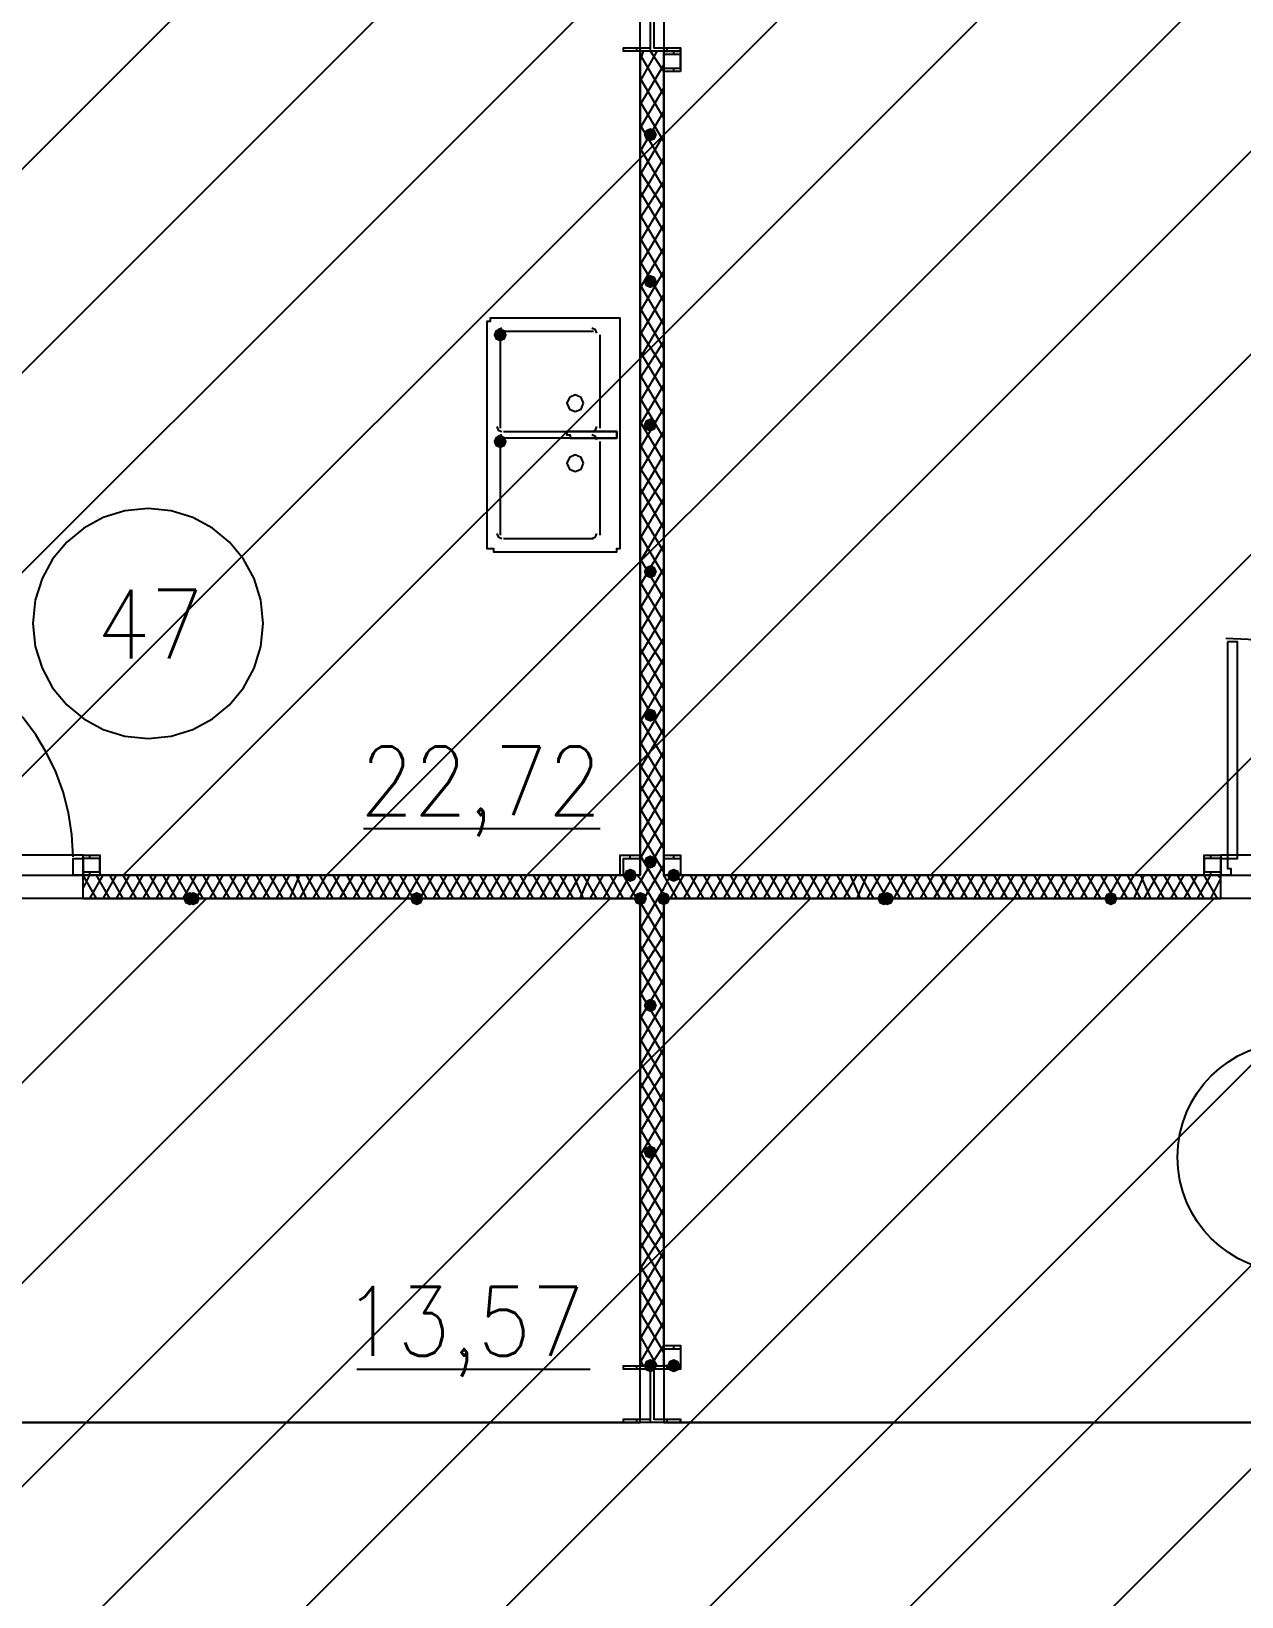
# Model space of a CAD drawing. Header units: millimetres. Extents: x 0 to 420, y 0 to 297.
# Drawn here: x 335.85 to 351.21, y 179.99 to 199.86 of the extents above; entities that cross this region are included whole.
import ezdxf

# ---------------------------------------------------------------- set-up
doc = ezdxf.new("R2010")
doc.units = ezdxf.units.MM
doc.layers.get('0').update_dxf_attribs({"linetype": 'CONTINUOUS'})
doc.styles.get("Standard").update_dxf_attribs({"font": 'STANDARD'})

msp = doc.modelspace()

# ---------------------------------------------------------------- hatches: boundary and pattern name
at = {"true_color": 0x000007}
for points in [[(343.789, 198.543333), (343.764129, 198.483537), (343.704333, 198.458667), (343.644537, 198.483537), (343.619667, 198.543333), (343.644537, 198.603129), (343.704333, 198.628), (343.764129, 198.603129)], [(343.789, 196.680667), (343.764129, 196.620871), (343.704333, 196.596), (343.644537, 196.620871), (343.619667, 196.680667), (343.644537, 196.740462), (343.704333, 196.765333), (343.764129, 196.740463)], [(341.884, 196.003333), (341.859129, 195.943537), (341.799333, 195.918667), (341.739537, 195.943537), (341.714667, 196.003333), (341.739537, 196.063129), (341.799333, 196.088), (341.859129, 196.063129)], [(343.789, 194.860333), (343.764129, 194.800537), (343.704333, 194.775667), (343.644537, 194.800537), (343.619667, 194.860333), (343.644537, 194.920129), (343.704333, 194.945), (343.764129, 194.920129)], [(341.884, 194.648667), (341.859129, 194.588871), (341.799333, 194.564), (341.739537, 194.588871), (341.714667, 194.648667), (341.739537, 194.708462), (341.799333, 194.733333), (341.859129, 194.708463)], [(343.789, 192.997667), (343.764129, 192.937871), (343.704333, 192.913), (343.644537, 192.937871), (343.619667, 192.997667), (343.644537, 193.057462), (343.704333, 193.082333), (343.764129, 193.057463)], [(343.789, 191.177333), (343.764129, 191.117537), (343.704333, 191.092667), (343.644537, 191.117537), (343.619667, 191.177333), (343.644537, 191.237129), (343.704333, 191.262), (343.764129, 191.237129)], [(343.789, 189.314667), (343.764129, 189.254871), (343.704333, 189.23), (343.644537, 189.254871), (343.619667, 189.314667), (343.644537, 189.374462), (343.704333, 189.399333), (343.764129, 189.374463)], [(343.535, 189.145333), (343.510129, 189.085537), (343.450333, 189.060667), (343.390538, 189.085537), (343.365667, 189.145333), (343.390537, 189.205129), (343.450333, 189.23), (343.510129, 189.205129)], [(344.085333, 189.145333), (344.060462, 189.085537), (344.000667, 189.060667), (343.940871, 189.085537), (343.916, 189.145333), (343.940871, 189.205129), (344.000667, 189.23), (344.060462, 189.205129)], [(343.789, 187.494333), (343.764129, 187.434537), (343.704333, 187.409667), (343.644537, 187.434537), (343.619667, 187.494333), (343.644537, 187.554129), (343.704333, 187.579), (343.764129, 187.554129)], [(343.789, 185.631667), (343.764129, 185.571871), (343.704333, 185.547), (343.644537, 185.571871), (343.619667, 185.631667), (343.644537, 185.691462), (343.704333, 185.716333), (343.764129, 185.691463)], [(343.789, 182.922333), (343.764129, 182.862537), (343.704333, 182.837667), (343.644537, 182.862537), (343.619667, 182.922333), (343.644537, 182.982129), (343.704333, 183.007), (343.764129, 182.982129)], [(344.085333, 182.922333), (344.060462, 182.862537), (344.000667, 182.837667), (343.940871, 182.862537), (343.916, 182.922333), (343.940871, 182.982129), (344.000667, 183.007), (344.060462, 182.982129)]]:
    msp.add_hatch(color=0, dxfattribs=at).paths.add_polyline_path(points, flags=0)
at = {"true_color": 0x0000fe}
for points in [[(337.947, 188.849), (337.922129, 188.789204), (337.862333, 188.764333), (337.802538, 188.789204), (337.777667, 188.849), (337.802537, 188.908796), (337.862333, 188.933667), (337.922129, 188.908796)], [(337.989333, 188.849), (337.964462, 188.789204), (337.904667, 188.764333), (337.844871, 188.789204), (337.82, 188.849), (337.844871, 188.908796), (337.904667, 188.933667), (337.964462, 188.908796)], [(340.825667, 188.849), (340.800796, 188.789204), (340.741, 188.764333), (340.681204, 188.789204), (340.656333, 188.849), (340.681204, 188.908796), (340.741, 188.933667), (340.800796, 188.908796)], [(340.825667, 188.849), (340.800796, 188.789204), (340.741, 188.764333), (340.681204, 188.789204), (340.656333, 188.849), (340.681204, 188.908796), (340.741, 188.933667), (340.800796, 188.908796)], [(343.662, 188.849), (343.637129, 188.789204), (343.577333, 188.764333), (343.517538, 188.789204), (343.492667, 188.849), (343.517537, 188.908796), (343.577333, 188.933667), (343.637129, 188.908796)], [(343.958333, 188.849), (343.933463, 188.789204), (343.873667, 188.764333), (343.813871, 188.789204), (343.789, 188.849), (343.813871, 188.908796), (343.873667, 188.933667), (343.933462, 188.908796)], [(343.958333, 188.849), (343.933463, 188.789204), (343.873667, 188.764333), (343.813871, 188.789204), (343.789, 188.849), (343.813871, 188.908796), (343.873667, 188.933667), (343.933462, 188.908796)], [(346.752333, 188.849), (346.727462, 188.789204), (346.667667, 188.764333), (346.607871, 188.789204), (346.583, 188.849), (346.607871, 188.908796), (346.667667, 188.933667), (346.727462, 188.908796)], [(346.794667, 188.849), (346.769796, 188.789204), (346.71, 188.764333), (346.650204, 188.789204), (346.625333, 188.849), (346.650204, 188.908796), (346.71, 188.933667), (346.769796, 188.908796)], [(349.631, 188.849), (349.606129, 188.789204), (349.546333, 188.764333), (349.486537, 188.789204), (349.461667, 188.849), (349.486537, 188.908796), (349.546333, 188.933667), (349.606129, 188.908796)]]:
    msp.add_hatch(color=0, dxfattribs=at).paths.add_polyline_path(points, flags=0)
at = {"true_color": 0x000007}
h = msp.add_hatch(color=0, dxfattribs=at)
h.paths.add_polyline_path([(336.507667, 188.849), (343.577333, 188.849)], flags=0)
h.paths.add_polyline_path([(343.577333, 188.849), (336.507667, 188.849)], flags=0)
h = msp.add_hatch(color=0, dxfattribs=at)
h.paths.add_polyline_path([(343.873667, 188.849), (350.943333, 188.849)], flags=0)
h.paths.add_polyline_path([(350.943333, 188.849), (343.873667, 188.849)], flags=0)

# ---------------------------------------------------------------- linework, layer by layer
at = {"color": 0, "true_color": 0x000006}
for points in [[(326.771, 189.145333), (372.702667, 235.076999)], [(329.353334, 189.145333), (375.285, 235.076999)], [(331.893334, 189.145333), (377.825, 235.076999)], [(334.475667, 189.145333), (380.407333, 235.076999)], [(337.015667, 189.145333), (382.947333, 235.076999)], [(339.598, 189.145333), (385.529667, 235.076999)], [(342.138, 189.145333), (388.069667, 235.076999)], [(344.720334, 189.145333), (390.440333, 234.907666)], [(347.260334, 189.145333), (390.440333, 232.325332)], [(349.842667, 189.145333), (390.440333, 229.785332)]]:
    msp.add_lwpolyline(points, dxfattribs=at)
at = {"color": 0, "true_color": 0x000007}
for points in [[(326.474667, 200.321333), (326.474667, 189.145333), (343.577333, 189.145333), (343.577333, 200.321333)], [(344.085333, 199.601667), (343.365667, 199.601667), (343.365667, 199.644), (343.704333, 199.644), (343.704333, 200.279), (343.365667, 200.279), (343.365667, 200.321333), (344.085333, 200.321333), (344.085333, 200.279), (343.746667, 200.279), (343.746667, 199.644), (344.085333, 199.644)], [(360.976333, 200.321333), (343.873667, 200.321333), (343.873667, 189.145333), (360.976333, 189.145333)], [(344.085333, 199.347667), (343.873667, 199.347667), (343.873667, 199.601667), (344.085333, 199.601667)], [(344.085333, 199.39), (344.085333, 199.559333), (343.873667, 199.559333), (343.873667, 199.39)], [(341.63, 196.130333), (341.63, 193.336333), (341.63, 193.294), (341.672333, 193.294), (341.714667, 193.294), (341.714667, 193.251667), (343.281, 193.251667), (343.281, 193.294), (343.323333, 193.294), (343.323333, 193.336333), (343.323333, 196.130333), (343.323333, 196.172667), (343.323333, 196.215), (343.281, 196.215), (341.714667, 196.215), (341.672333, 196.215), (341.672333, 196.172667), (341.63, 196.172667)], [(342.857667, 195.1355), (342.826673, 195.21034), (342.751833, 195.241333), (342.676993, 195.21034), (342.646, 195.1355), (342.676993, 195.06066), (342.751833, 195.029667), (342.826673, 195.06066)], [(342.688333, 194.775667), (342.646, 194.775667), (342.646, 194.733333), (342.688333, 194.733333), (342.688333, 194.691), (343.238667, 194.691), (343.281, 194.691), (343.281, 194.733333), (343.281, 194.775667), (343.238667, 194.775667)], [(342.984667, 194.775667), (343.111667, 194.775667)], [(342.984667, 194.691), (343.111667, 194.691)], [(343.111667, 194.775667), (343.238667, 194.775667), (343.281, 194.775667), (343.281, 194.733333), (343.281, 194.691), (343.238667, 194.691), (343.111667, 194.691), (343.281, 194.691), (343.281, 194.775667)], [(342.857667, 194.3735), (342.826673, 194.44834), (342.751833, 194.479333), (342.676993, 194.44834), (342.646, 194.3735), (342.676993, 194.29866), (342.751833, 194.267667), (342.826673, 194.29866)], [(351.028, 192.108667), (351.028, 189.357), (351.155, 189.357), (351.155, 192.108667)], [(336.380667, 189.145333), (336.380667, 189.23), (336.380667, 189.357), (336.507667, 189.357), (336.507667, 189.145333)], [(336.719333, 189.145333), (336.507667, 189.145333), (336.507667, 189.399333), (336.719333, 189.399333)], [(336.719333, 189.187667), (336.719333, 189.357), (336.507667, 189.357), (336.507667, 189.187667)], [(343.577333, 189.145333), (343.365667, 189.145333), (343.365667, 189.357), (343.577333, 189.357), (343.577333, 189.145333), (343.323333, 189.145333), (343.323333, 189.399333), (343.577333, 189.399333)], [(344.085333, 189.145333), (343.873667, 189.145333), (343.873667, 189.357), (344.085333, 189.357), (344.085333, 189.145333), (343.873667, 189.145333), (343.873667, 189.399333), (344.085333, 189.399333)], [(350.943333, 189.145333), (350.731667, 189.145333), (350.731667, 189.399333), (350.943333, 189.399333)], [(350.943333, 189.187667), (350.943333, 189.357), (350.731667, 189.357), (350.731667, 189.187667)], [(350.943333, 189.145333), (350.943333, 189.357), (351.028, 189.357), (351.028, 189.23), (351.070333, 189.23), (351.070333, 189.145333)], [(336.507667, 188.849), (343.577333, 188.849)], [(343.577333, 188.849), (336.507667, 188.849)], [(336.507667, 188.849), (343.577333, 188.849), (336.507667, 188.849), (343.577333, 188.849)], [(343.873667, 188.849), (350.943333, 188.849)], [(350.943333, 188.849), (343.873667, 188.849)], [(350.943333, 188.849), (343.873667, 188.849)], [(350.943333, 188.849), (343.873667, 188.849)], [(344.085333, 182.922333), (343.873667, 182.922333), (343.873667, 183.134), (344.085333, 183.134), (344.085333, 182.922333), (343.873667, 182.922333), (343.873667, 183.176333), (344.085333, 183.176333)], [(344.085333, 182.202667), (343.365667, 182.202667), (343.365667, 182.245), (343.704333, 182.245), (343.704333, 182.88), (343.365667, 182.88), (343.365667, 182.922333), (344.085333, 182.922333), (344.085333, 182.88), (343.746667, 182.88), (343.746667, 182.245), (344.085333, 182.245)]]:
    msp.add_lwpolyline(points, close=True, dxfattribs=at)
for points in [[(343.704333, 199.601667), (343.704333, 200.321333)], [(343.365667, 199.601667), (343.365667, 199.644)], [(343.535, 199.601667), (343.535, 199.644)], [(343.916, 199.601667), (343.916, 199.644)], [(344.085333, 199.601667), (344.085333, 199.644)], [(343.577333, 199.474667), (343.619667, 199.601667)], [(343.577333, 199.220667), (343.789, 199.601667)], [(343.873667, 189.145333), (343.873667, 199.601667), (343.577333, 199.601667), (343.577333, 189.145333)], [(343.873667, 199.051333), (343.577333, 199.559333)], [(343.873667, 199.347667), (343.704333, 199.601667)], [(344.000667, 199.559333), (344.000667, 199.601667)], [(343.577333, 198.924333), (343.873667, 199.432333)], [(343.873667, 198.755), (343.577333, 199.263)], [(344.000667, 199.347667), (344.000667, 199.39)], [(343.577333, 198.628), (343.873667, 199.136)], [(343.873667, 198.458667), (343.577333, 198.966667)], [(343.577333, 198.331667), (343.873667, 198.839667)], [(343.873667, 198.162333), (343.577333, 198.670333)], [(343.577333, 198.035333), (343.873667, 198.543333)], [(343.873667, 197.866), (343.577333, 198.374)], [(343.577333, 197.739), (343.873667, 198.247)], [(343.873667, 197.612), (343.577333, 198.077667)], [(343.577333, 197.485), (343.873667, 197.950667)], [(343.873667, 197.315667), (343.577333, 197.823667)], [(343.577333, 197.188667), (343.873667, 197.696667)], [(343.873667, 197.019333), (343.577333, 197.527333)], [(343.577333, 196.892333), (343.873667, 197.400333)], [(343.873667, 196.723), (343.577333, 197.231)], [(343.577333, 196.596), (343.873667, 197.104)], [(343.873667, 196.426667), (343.577333, 196.934667)], [(343.577333, 196.299667), (343.873667, 196.807667)], [(343.873667, 196.130333), (343.577333, 196.638333)], [(343.577333, 196.003333), (343.873667, 196.511333)], [(343.873667, 195.834), (343.577333, 196.342)], [(341.8205, 196.088), (341.775605, 196.069394), (341.757, 196.0245)], [(343.027, 196.0245), (343.008394, 196.069394), (342.9635, 196.088)], [(343.577333, 195.707), (343.873667, 196.215)], [(341.799333, 196.003333), (341.799333, 194.818)], [(342.984667, 196.045667), (341.841667, 196.045667)], [(343.069333, 194.818), (343.069333, 196.003333)], [(343.873667, 195.58), (343.577333, 196.045667)], [(343.577333, 195.453), (343.873667, 195.918667)], [(343.873667, 195.283667), (343.577333, 195.791667)], [(343.577333, 195.156667), (343.873667, 195.664667)], [(343.873667, 194.987333), (343.577333, 195.495333)], [(343.577333, 194.860333), (343.873667, 195.368333)], [(343.873667, 194.691), (343.577333, 195.199)], [(343.577333, 194.564), (343.873667, 195.072)], [(343.873667, 194.394667), (343.577333, 194.902667)], [(341.757, 194.839167), (341.775605, 194.794272), (341.8205, 194.775667)], [(341.8205, 194.733333), (341.775605, 194.714728), (341.757, 194.669833)], [(341.841667, 194.775667), (342.984667, 194.775667)], [(342.984667, 194.691), (341.841667, 194.691)], [(342.9635, 194.775667), (343.008394, 194.794272), (343.027, 194.839167)], [(343.027, 194.669833), (343.008394, 194.714728), (342.9635, 194.733333)], [(343.577333, 194.267667), (343.873667, 194.775667)], [(341.799333, 194.648667), (341.799333, 193.463333)], [(343.069333, 193.463333), (343.069333, 194.648667)], [(343.873667, 194.098333), (343.577333, 194.606333)], [(343.577333, 193.971333), (343.873667, 194.479333)], [(343.873667, 193.844333), (343.577333, 194.31)], [(343.577333, 193.717333), (343.873667, 194.183)], [(343.873667, 193.548), (343.577333, 194.056)], [(343.577333, 193.421), (343.873667, 193.929)], [(338.793667, 192.3415), (338.763995, 192.635844), (338.678894, 192.909996), (338.544238, 193.158083), (338.365899, 193.374232), (338.149749, 193.552572), (337.901662, 193.687228), (337.62751, 193.772328), (337.333167, 193.802), (337.038823, 193.772328), (336.764671, 193.687228), (336.516584, 193.552572), (336.300434, 193.374232), (336.122095, 193.158083), (335.987439, 192.909996), (335.902339, 192.635844), (335.872667, 192.3415)], [(343.873667, 193.251667), (343.577333, 193.759667)], [(341.757, 193.4845), (341.775605, 193.439605), (341.8205, 193.421)], [(342.9635, 193.421), (343.008394, 193.439605), (343.027, 193.4845)], [(343.577333, 193.124667), (343.873667, 193.632667)], [(341.841667, 193.421), (342.984667, 193.421)], [(343.873667, 192.955333), (343.577333, 193.463333)], [(343.577333, 192.828333), (343.873667, 193.336333)], [(343.873667, 192.659), (343.577333, 193.167)], [(343.577333, 192.532), (343.873667, 193.04)], [(343.873667, 192.362667), (343.577333, 192.870667)], [(343.577333, 192.235667), (343.873667, 192.743667)], [(343.873667, 192.066333), (343.577333, 192.574333)], [(335.872667, 192.3415), (335.902339, 192.047156), (335.987439, 191.773004), (336.122095, 191.524917), (336.300434, 191.308768), (336.516584, 191.130428), (336.764671, 190.995772), (337.038823, 190.910672), (337.333167, 190.881), (337.62751, 190.910672), (337.901662, 190.995772), (338.149749, 191.130428), (338.365899, 191.308768), (338.544238, 191.524917), (338.678894, 191.773004), (338.763995, 192.047156), (338.793667, 192.3415)], [(343.577333, 191.939333), (343.873667, 192.447333)], [(336.380667, 189.378167), (336.366351, 189.661675), (336.324333, 189.936994), (336.256007, 190.202728), (336.162766, 190.457485), (336.046004, 190.69987), (335.907114, 190.928491), (335.747491, 191.141952), (335.568528, 191.338861), (335.371619, 191.517824), (335.158157, 191.677448), (334.929537, 191.816337), (334.687151, 191.933099), (334.432395, 192.02634), (334.16666, 192.094666), (333.891342, 192.136684), (333.607833, 192.151)], [(343.873667, 191.812333), (343.577333, 192.278)], [(343.577333, 191.685333), (343.873667, 192.151)], [(353.779667, 189.378167), (353.765351, 189.661675), (353.723333, 189.936994), (353.655007, 190.202728), (353.561766, 190.457485), (353.445004, 190.69987), (353.306114, 190.928491), (353.146491, 191.141952), (352.967528, 191.338861), (352.770619, 191.517824), (352.557157, 191.677448), (352.328537, 191.816337), (352.086151, 191.933099), (351.831395, 192.02634), (351.56566, 192.094666), (351.290342, 192.136684), (351.006833, 192.151)], [(343.873667, 191.516), (343.577333, 192.024)], [(343.577333, 191.389), (343.873667, 191.897)], [(343.873667, 191.219667), (343.577333, 191.727667)], [(343.577333, 191.092667), (343.873667, 191.600667)], [(343.873667, 190.923333), (343.577333, 191.431333)], [(343.577333, 190.796333), (343.873667, 191.304333)], [(343.873667, 190.627), (343.577333, 191.135)], [(343.577333, 190.5), (343.873667, 191.008)], [(343.873667, 190.330667), (343.577333, 190.838667)], [(343.577333, 190.203667), (343.873667, 190.711667)], [(343.873667, 190.076667), (343.577333, 190.542333)], [(343.577333, 189.949667), (343.873667, 190.415333)], [(343.873667, 189.780333), (343.577333, 190.288333)], [(343.577333, 189.653333), (343.873667, 190.161333)], [(343.873667, 189.484), (343.577333, 189.992)], [(340.063667, 189.738), (343.069333, 189.738)], [(343.577333, 189.357), (343.873667, 189.865)], [(343.873667, 189.187667), (343.577333, 189.695667)], [(343.577333, 189.060667), (343.873667, 189.568667)], [(336.507667, 189.272333), (336.507667, 189.399333), (335.026, 189.399333)], [(336.592333, 189.357), (336.592333, 189.399333)], [(343.450333, 189.357), (343.450333, 189.399333)], [(343.873667, 188.891333), (343.577333, 189.399333)], [(344.000667, 189.357), (344.000667, 189.399333)], [(350.816333, 189.357), (350.816333, 189.399333)], [(352.425, 189.399333), (350.943333, 189.399333), (350.943333, 189.272333)], [(335.026, 189.145333), (336.507667, 189.145333), (336.507667, 189.272333)], [(336.507667, 188.976), (336.592333, 189.145333)], [(336.677, 188.849), (336.507667, 189.145333)], [(336.507667, 188.849), (336.507667, 189.145333)], [(336.507667, 188.849), (336.507667, 189.145333)], [(343.577333, 189.145333), (336.507667, 189.145333)], [(336.592333, 189.145333), (336.592333, 189.187667)], [(336.592333, 188.849), (336.761667, 189.145333)], [(336.846333, 188.849), (336.677, 189.145333)], [(336.761667, 188.849), (336.931, 189.145333)], [(337.015667, 188.849), (336.846333, 189.145333)], [(336.931, 188.849), (337.100333, 189.145333)], [(337.185, 188.849), (337.015667, 189.145333)], [(337.100333, 188.849), (337.269667, 189.145333)], [(337.354333, 188.849), (337.185, 189.145333)], [(337.269667, 188.849), (337.439, 189.145333)], [(337.523667, 188.849), (337.354333, 189.145333)], [(337.439, 188.849), (337.608333, 189.145333)], [(337.693, 188.849), (337.523667, 189.145333)], [(337.608333, 188.849), (337.777667, 189.145333)], [(337.862333, 188.849), (337.693, 189.145333)], [(337.777667, 188.849), (337.947, 189.145333)], [(338.031667, 188.849), (337.862333, 189.145333)], [(337.947, 188.849), (338.116333, 189.145333)], [(338.201, 188.849), (338.031667, 189.145333)], [(338.116333, 188.849), (338.285667, 189.145333)], [(338.370333, 188.849), (338.201, 189.145333)], [(338.285667, 188.849), (338.455, 189.145333)], [(338.539667, 188.849), (338.370333, 189.145333)], [(338.455, 188.849), (338.624333, 189.145333)], [(338.709, 188.849), (338.539667, 189.145333)], [(338.624333, 188.849), (338.793667, 189.145333)], [(338.878333, 188.849), (338.709, 189.145333)], [(338.793667, 188.849), (338.963, 189.145333)], [(339.047667, 188.849), (338.878333, 189.145333)], [(338.963, 188.849), (339.132333, 189.145333)], [(339.217, 188.849), (339.047667, 189.145333)], [(339.132333, 188.849), (339.259333, 189.145333)], [(339.344, 188.849), (339.217, 189.145333)], [(339.259333, 188.849), (339.428667, 189.145333)], [(339.513333, 188.849), (339.344, 189.145333)], [(339.428667, 188.849), (339.598, 189.145333)], [(339.682667, 188.849), (339.513333, 189.145333)], [(339.598, 188.849), (339.767333, 189.145333)], [(339.852, 188.849), (339.682667, 189.145333)], [(339.767333, 188.849), (339.936667, 189.145333)], [(340.021333, 188.849), (339.852, 189.145333)], [(339.936667, 188.849), (340.106, 189.145333)], [(340.190667, 188.849), (340.021333, 189.145333)], [(340.106, 188.849), (340.275333, 189.145333)], [(340.36, 188.849), (340.190667, 189.145333)], [(340.275333, 188.849), (340.444667, 189.145333)], [(340.529333, 188.849), (340.36, 189.145333)], [(340.444667, 188.849), (340.614, 189.145333)], [(340.698667, 188.849), (340.529333, 189.145333)], [(340.614, 188.849), (340.783333, 189.145333)], [(340.868, 188.849), (340.698667, 189.145333)], [(340.783333, 188.849), (340.952667, 189.145333)], [(341.037333, 188.849), (340.868, 189.145333)], [(340.952667, 188.849), (341.122, 189.145333)], [(341.206667, 188.849), (341.037333, 189.145333)], [(341.122, 188.849), (341.291333, 189.145333)], [(341.376, 188.849), (341.206667, 189.145333)], [(341.291333, 188.849), (341.460667, 189.145333)], [(341.545333, 188.849), (341.376, 189.145333)], [(341.460667, 188.849), (341.63, 189.145333)], [(341.714667, 188.849), (341.545333, 189.145333)], [(341.63, 188.849), (341.799333, 189.145333)], [(341.884, 188.849), (341.714667, 189.145333)], [(341.799333, 188.849), (341.968667, 189.145333)], [(342.053333, 188.849), (341.884, 189.145333)], [(341.968667, 188.849), (342.138, 189.145333)], [(342.222667, 188.849), (342.053333, 189.145333)], [(342.138, 188.849), (342.307333, 189.145333)], [(342.392, 188.849), (342.222667, 189.145333)], [(342.307333, 188.849), (342.476667, 189.145333)], [(342.561333, 188.849), (342.392, 189.145333)], [(342.476667, 188.849), (342.646, 189.145333)], [(342.730667, 188.849), (342.561333, 189.145333)], [(342.646, 188.849), (342.815333, 189.145333)], [(342.857667, 188.849), (342.730667, 189.145333)], [(342.815333, 188.849), (342.942333, 189.145333)], [(343.027, 188.849), (342.857667, 189.145333)], [(342.942333, 188.849), (343.111667, 189.145333)], [(343.196333, 188.849), (343.027, 189.145333)], [(343.111667, 188.849), (343.281, 189.145333)], [(343.365667, 188.849), (343.196333, 189.145333)], [(343.281, 188.849), (343.450333, 189.145333)], [(343.535, 188.849), (343.365667, 189.145333)], [(343.577333, 189.103), (343.535, 189.145333)], [(343.577333, 188.764333), (343.873667, 189.272333)], [(343.873667, 188.976), (343.958333, 189.145333)], [(344.043, 188.849), (343.873667, 189.145333)], [(350.943333, 189.145333), (343.873667, 189.145333)], [(343.958333, 188.849), (344.127667, 189.145333)], [(344.212333, 188.849), (344.043, 189.145333)], [(344.127667, 188.849), (344.297, 189.145333)], [(344.381667, 188.849), (344.212333, 189.145333)], [(344.297, 188.849), (344.466333, 189.145333)], [(344.551, 188.849), (344.381667, 189.145333)], [(344.466333, 188.849), (344.635667, 189.145333)], [(344.720333, 188.849), (344.551, 189.145333)], [(344.635667, 188.849), (344.805, 189.145333)], [(344.889667, 188.849), (344.720333, 189.145333)], [(344.805, 188.849), (344.974333, 189.145333)], [(345.059, 188.849), (344.889667, 189.145333)], [(344.974333, 188.849), (345.143667, 189.145333)], [(345.228333, 188.849), (345.059, 189.145333)], [(345.143667, 188.849), (345.313, 189.145333)], [(345.397667, 188.849), (345.228333, 189.145333)], [(345.313, 188.849), (345.482333, 189.145333)], [(345.567, 188.849), (345.397667, 189.145333)], [(345.482333, 188.849), (345.651667, 189.145333)], [(345.736333, 188.849), (345.567, 189.145333)], [(345.651667, 188.849), (345.821, 189.145333)], [(345.905667, 188.849), (345.736333, 189.145333)], [(345.821, 188.849), (345.990333, 189.145333)], [(346.075, 188.849), (345.905667, 189.145333)], [(345.990333, 188.849), (346.159667, 189.145333)], [(346.244333, 188.849), (346.075, 189.145333)], [(346.159667, 188.849), (346.329, 189.145333)], [(346.371333, 188.849), (346.244333, 189.145333)], [(346.329, 188.849), (346.456, 189.145333)], [(346.540667, 188.849), (346.371333, 189.145333)], [(346.456, 188.849), (346.625333, 189.145333)], [(346.71, 188.849), (346.540667, 189.145333)], [(346.625333, 188.849), (346.794667, 189.145333)], [(346.879333, 188.849), (346.71, 189.145333)], [(346.794667, 188.849), (346.964, 189.145333)], [(347.048667, 188.849), (346.879333, 189.145333)], [(346.964, 188.849), (347.133333, 189.145333)], [(347.218, 188.849), (347.048667, 189.145333)], [(347.133333, 188.849), (347.302667, 189.145333)], [(347.387333, 188.849), (347.218, 189.145333)], [(347.302667, 188.849), (347.472, 189.145333)], [(347.556667, 188.849), (347.387333, 189.145333)], [(347.472, 188.849), (347.641333, 189.145333)], [(347.726, 188.849), (347.556667, 189.145333)], [(347.641333, 188.849), (347.810667, 189.145333)], [(347.895333, 188.849), (347.726, 189.145333)], [(347.810667, 188.849), (347.98, 189.145333)], [(348.064667, 188.849), (347.895333, 189.145333)], [(347.98, 188.849), (348.149333, 189.145333)], [(348.234, 188.849), (348.064667, 189.145333)], [(348.149333, 188.849), (348.318667, 189.145333)], [(348.403333, 188.849), (348.234, 189.145333)], [(348.318667, 188.849), (348.488, 189.145333)], [(348.572667, 188.849), (348.403333, 189.145333)], [(348.488, 188.849), (348.657333, 189.145333)], [(348.742, 188.849), (348.572667, 189.145333)], [(348.657333, 188.849), (348.826667, 189.145333)], [(348.911333, 188.849), (348.742, 189.145333)], [(348.826667, 188.849), (348.996, 189.145333)], [(349.080667, 188.849), (348.911333, 189.145333)], [(348.996, 188.849), (349.165333, 189.145333)], [(349.25, 188.849), (349.080667, 189.145333)], [(349.165333, 188.849), (349.334667, 189.145333)], [(349.419333, 188.849), (349.25, 189.145333)], [(349.334667, 188.849), (349.504, 189.145333)], [(349.588667, 188.849), (349.419333, 189.145333)], [(349.504, 188.849), (349.673333, 189.145333)], [(349.758, 188.849), (349.588667, 189.145333)], [(349.673333, 188.849), (349.842667, 189.145333)], [(349.927333, 188.849), (349.758, 189.145333)], [(349.842667, 188.849), (349.969667, 189.145333)], [(350.054333, 188.849), (349.927333, 189.145333)], [(349.969667, 188.849), (350.139, 189.145333)], [(350.223667, 188.849), (350.054333, 189.145333)], [(350.139, 188.849), (350.308333, 189.145333)], [(350.393, 188.849), (350.223667, 189.145333)], [(350.308333, 188.849), (350.477667, 189.145333)], [(350.562333, 188.849), (350.393, 189.145333)], [(350.477667, 188.849), (350.647, 189.145333)], [(350.731667, 188.849), (350.562333, 189.145333)], [(350.647, 188.849), (350.816333, 189.145333)], [(350.901, 188.849), (350.731667, 189.145333)], [(350.816333, 189.145333), (350.816333, 189.187667)], [(350.943333, 189.103), (350.901, 189.145333)], [(350.943333, 189.272333), (350.943333, 189.145333), (352.425, 189.145333)], [(350.943333, 188.849), (350.943333, 189.145333)], [(350.943333, 188.849), (350.943333, 189.145333)], [(336.507667, 188.849), (336.507667, 188.933667)], [(343.450333, 188.849), (343.577333, 189.060667)], [(343.873667, 188.595), (343.577333, 189.103)], [(343.577333, 188.468), (343.873667, 188.976)], [(350.816333, 188.849), (350.943333, 189.103)], [(336.507667, 188.849), (343.577333, 188.849), (336.507667, 188.849), (343.577333, 188.849)], [(336.507667, 188.849), (343.577333, 188.849)], [(343.577333, 188.849), (343.577333, 182.922333), (343.873667, 182.922333)], [(343.873667, 188.298667), (343.577333, 188.806667)], [(343.873667, 188.849), (343.873667, 188.891333)], [(350.943333, 188.849), (343.873667, 188.849), (350.943333, 188.849), (343.873667, 188.849)], [(343.873667, 188.849), (350.943333, 188.849)], [(343.873667, 182.922333), (343.873667, 188.849)], [(343.577333, 188.171667), (343.873667, 188.679667)], [(343.873667, 188.044667), (343.577333, 188.510333)], [(343.577333, 187.917667), (343.873667, 188.383333)], [(343.873667, 187.748333), (343.577333, 188.256333)], [(343.577333, 187.621333), (343.873667, 188.129333)], [(343.873667, 187.452), (343.577333, 187.96)], [(343.577333, 187.325), (343.873667, 187.833)], [(343.873667, 187.155667), (343.577333, 187.663667)], [(343.577333, 187.028667), (343.873667, 187.536667)], [(343.873667, 186.859333), (343.577333, 187.367333)], [(343.577333, 186.732333), (343.873667, 187.240333)], [(343.873667, 186.563), (343.577333, 187.071)], [(343.577333, 186.436), (343.873667, 186.944)], [(343.873667, 186.266667), (343.577333, 186.774667)], [(343.577333, 186.182), (343.873667, 186.647667)], [(343.873667, 186.012667), (343.577333, 186.520667)], [(343.577333, 185.885667), (343.873667, 186.393667)], [(343.873667, 185.716333), (343.577333, 186.224333)], [(343.577333, 185.589333), (343.873667, 186.097333)], [(343.873667, 185.42), (343.577333, 185.928)], [(343.577333, 185.293), (343.873667, 185.801)], [(343.873667, 185.123667), (343.577333, 185.631667)], [(343.577333, 184.996667), (343.873667, 185.504667)], [(343.873667, 184.827333), (343.577333, 185.335333)], [(343.577333, 184.700333), (343.873667, 185.208333)], [(343.873667, 184.531), (343.577333, 185.039)], [(343.577333, 184.404), (343.873667, 184.912)], [(343.873667, 184.277), (343.577333, 184.742667)], [(343.577333, 184.15), (343.873667, 184.615667)], [(343.873667, 183.980667), (343.577333, 184.488667)], [(343.577333, 183.853667), (343.873667, 184.361667)], [(343.873667, 183.684333), (343.577333, 184.192333)], [(343.577333, 183.557333), (343.873667, 184.065333)], [(343.873667, 183.388), (343.577333, 183.896)], [(343.577333, 183.261), (343.873667, 183.769)], [(343.873667, 183.091667), (343.577333, 183.599667)], [(343.577333, 182.964667), (343.873667, 183.472667)], [(343.789, 182.922333), (343.577333, 183.303333)], [(343.704333, 182.922333), (343.873667, 183.176333)], [(344.000667, 183.134), (344.000667, 183.176333)], [(343.619667, 182.922333), (343.577333, 183.007)], [(339.979, 182.88), (342.942333, 182.88)], [(343.365667, 182.88), (343.365667, 182.922333)], [(343.535, 182.88), (343.535, 182.922333)], [(343.704333, 182.202667), (343.704333, 182.922333)], [(343.916, 182.88), (343.916, 182.922333)], [(344.085333, 182.88), (344.085333, 182.922333)], [(343.365667, 182.202667), (343.365667, 182.245)], [(343.535, 182.202667), (343.535, 182.245)], [(343.916, 182.202667), (343.916, 182.245)], [(344.085333, 182.202667), (344.085333, 182.245)]]:
    msp.add_lwpolyline(points, dxfattribs=at)
at = {"color": 0, "true_color": 0x000020}
for points in [[(313.901667, 164.676666), (338.074, 188.848999)], [(316.441667, 164.676666), (340.614, 188.848999)], [(319.024, 164.676666), (343.196334, 188.848999)], [(321.564, 164.676666), (345.736334, 188.848999)], [(324.146334, 164.676666), (348.318667, 188.848999)], [(326.686334, 164.676666), (350.858667, 188.848999)], [(329.268667, 164.676666), (353.441, 188.848999)], [(331.808667, 164.676666), (355.981, 188.848999)], [(334.391, 164.676666), (358.563334, 188.848999)]]:
    msp.add_lwpolyline(points, dxfattribs=at)
at = {"color": 0, "true_color": 0x0000ab}
for points in [[(326.474667, 182.202667), (343.577333, 182.202667), (343.577333, 188.849), (326.474667, 188.849)], [(360.976333, 182.202667), (360.976333, 188.849), (343.873667, 188.849), (343.873667, 182.202667)]]:
    msp.add_lwpolyline(points, close=True, dxfattribs=at)
at = {"color": 0, "true_color": 0x000008}
msp.add_lwpolyline([(256.413, 171.323), (377.867333, 171.323), (377.867333, 182.202667), (256.413, 182.202667)], close=True, dxfattribs=at)
at = {"color": 0, "true_color": 0x000007}
msp.add_circle((351.8535, 185.568167), 1.4605, dxfattribs=at)

# ---------------------------------------------------------------- texts
at = {"color": 0, "true_color": 0x000007, "char_height": 0.872032, "attachment_point": 1}
for s, insert, width in [('47', (336.676986, 192.769036), 1.16270936), ('22,72', (340.021347, 190.779364), 2.76143456), ('13,57', (339.80968, 183.921367), 2.56764984)]:
    msp.add_mtext(s, dxfattribs=dict(at, insert=insert, width=width))

doc.saveas('drawing.dxf')
